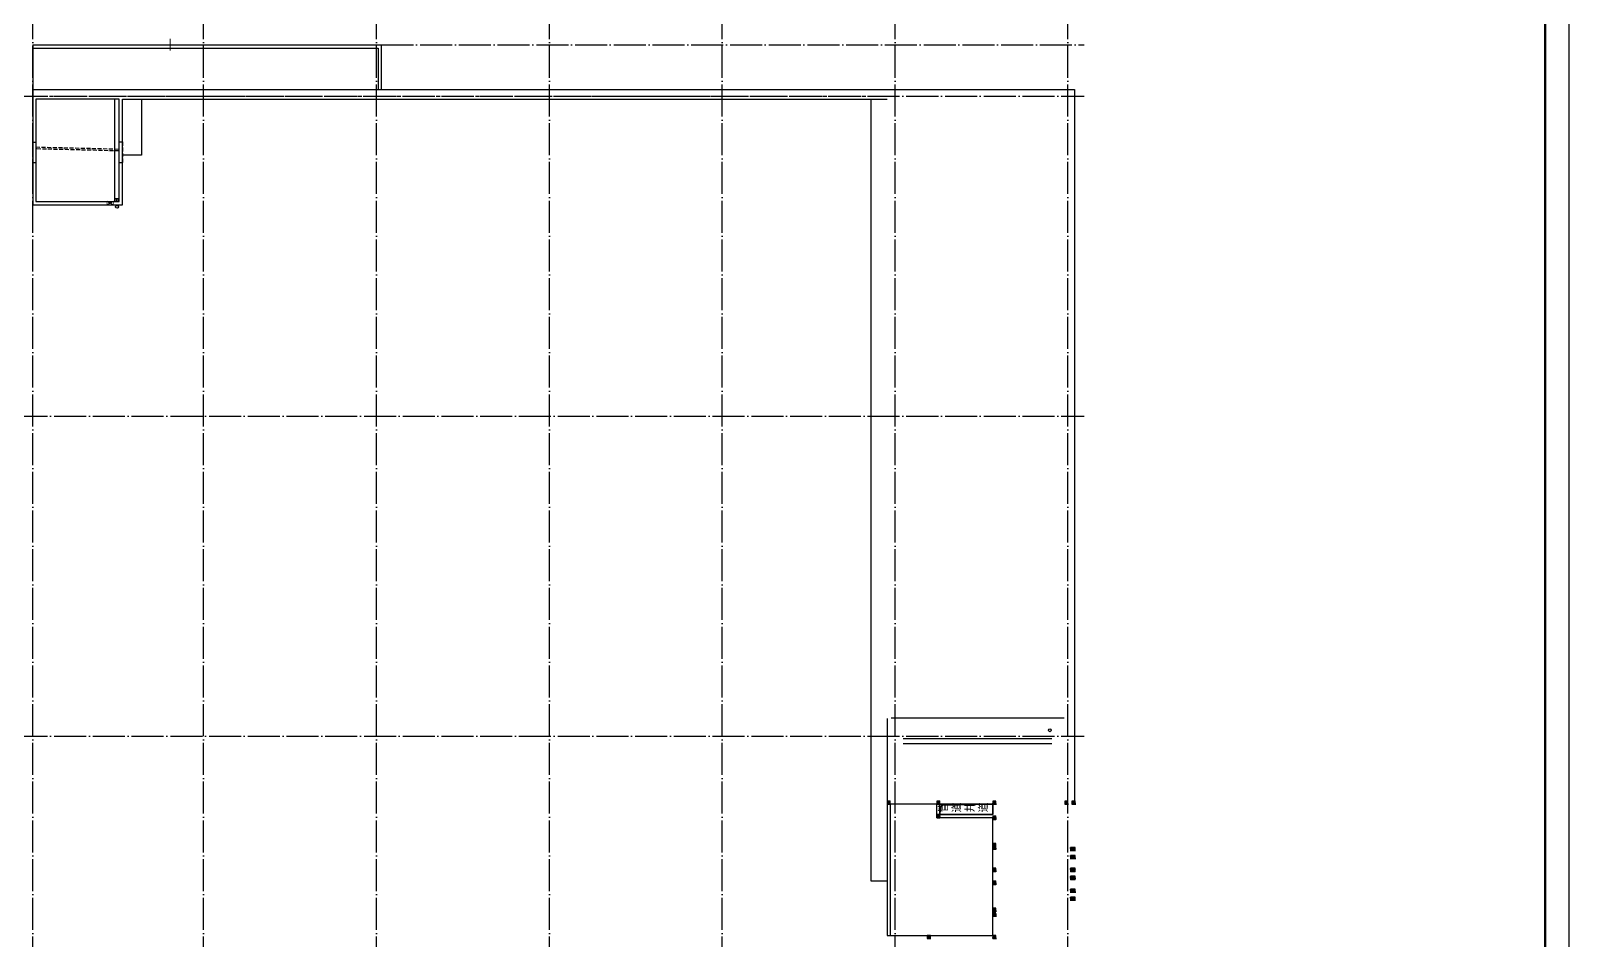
# Model space of a CAD drawing. Extents: x 6843040 to 15500510, y -6507076 to -4940511.
# Drawn here: x 9434853 to 9530967, y -5543253 to -5486423 of the extents above; entities that cross this region are included whole.
import ezdxf

# ---------------------------------------------------------------- set-up
doc = ezdxf.new("R2010")
doc.units = 0
doc.header["$LTSCALE"] = 1000
doc.header["$MEASUREMENT"] = 0
doc.linetypes.add('DASH', pattern=[0.35, 0.25, -0.1])
doc.linetypes.add('DOTE', pattern=[2.42, 2, -0.2, 0.02, -0.2])
for name, color, linetype in [('8', 8, 'Continuous'), ('BAR', 1, 'Continuous'), ('COLUMN', 10, 'Continuous'), ('DIM_ELEV', 3, 'Continuous'), ('DIM_IDEN', 3, 'Continuous'), ('DIM_SYMB', 3, 'Continuous'), ('DIM_雨水', 3, 'Continuous'), ('DOTE', 8, 'DOTE'), ('E_LINE_6', 11, 'Continuous'), ('FLOOR', 9, 'Continuous'), ('plan-1', 40, 'Continuous'), ('plan-4', 6, 'Continuous'), ('PUB_HATCH', 8, 'Continuous'), ('PUB_TITLE', 4, 'Continuous'), ('ROOF', 7, 'Continuous'), ('VPIPE-雨水', 4, 'Continuous'), ('看线', 8, 'Continuous')]:
    doc.layers.add(name, color=color, linetype=linetype)
doc.styles.add('_HZTXT', font='SIMPLEX', dxfattribs={"width": 0.9, "bigfont": 'HZTXT'})

# ---------------------------------------------------------------- blocks, each defined once
blk = doc.blocks.new('Z$W@#425C139F')
at = {"layer": 'plan-4'}
for p, q in [((0, 0), (0, 3300)), ((0, 3300), (650, 3300)), ((650, 3300), (650, 0)), ((650, 0), (0, 0))]:
    blk.add_line(p, q, dxfattribs=at)
at = {"layer": 'plan-4', "insert": (142, 3300), "char_height": 500, "width": 48.63, "attachment_point": 1, "style": '_HZTXT'}
blk.add_mtext('管\\P道\\P井\\P道', dxfattribs=at)
blk = doc.blocks.new('电梯机房层构造柱0911')
at = {"layer": 'PUB_HATCH'}
h = blk.add_hatch(dxfattribs=at)
h.set_pattern_fill('钢筋混凝土', color=256, scale=25, angle=90, style=0)
h.set_pattern_definition([(134.999998, (-1324075.304, 961383.4), (-44.194175, -44.194172), []), (140, (-1324075.3, 961383.4), (15.68804, 179.315045), [18.75, -206.25]), (85, (-1324075.3, 961383.4), (-188.048035, -34.68783), [15, -165]), (190.4514, (-1324074, 961398.34), (-172.35988, 144.62735), [15.93505, -175.28553]), (136.1842, (-1324125.3, 961383.4), (41.37976, 266.81026), [28.125, -309.375]), (186.6356, (-1324121.86, 961405.63), (-243.52946, 233.66568), [23.90257, -262.92825]), (81.1842, (-1324125.3, 961383.4), (-243.52964, 233.6655), [22.5, -247.5]), (111, (-1324112.8, 961408.4), (100.65473, 149.22676), [18.75, -206.25]), (56, (-1324112.8, 961408.4), (-181.28751, 60.82884), [15, -165]), (161.4514, (-1324104.42, 961420.84), (-80.63262, 210.05566), [15.93505, -175.28553]), (127.499998, (-1324075.304, 961383.4), (-83.223463, 3.039967), [0, -163, 0, -167.5, 0, -165.625]), (97.499998, (-1324075.3, 961383.4), (-98.602926, 65.767388), [0, -95.5, 0, -159.25, 0, -63.125]), (57.499998, (-1324075.304, 961327.65), (5.638722, 133.455609), [0, -62.5, 0, -195, 0, -258.75]), (47.499998, (-1324075.3, 961302.65), (-25.02624, 145.796543), [0, -81.25, 0, -129.5, 0, -183.75])])
edge = h.paths.add_edge_path()
edge.add_line((-1017659, 1228865), (-1017859, 1228865))
edge.add_line((-1017659, 1228865), (-1017659, 1229065))
edge.add_line((-1017659, 1229065), (-1017859, 1229065))
edge.add_line((-1017859, 1229065), (-1017859, 1228865))
h = blk.add_hatch(dxfattribs=at)
h.set_pattern_fill('钢筋混凝土', color=256, scale=25, angle=90, style=0)
h.set_pattern_definition([(134.999998, (-1320975.336, 961383.4), (-44.194175, -44.194172), []), (140, (-1320975.34, 961383.4), (15.68804, 179.315045), [18.75, -206.25]), (85, (-1320975.34, 961383.4), (-188.048035, -34.68783), [15, -165]), (190.4514, (-1320974.03, 961398.34), (-172.35988, 144.62735), [15.93505, -175.28553]), (136.1842, (-1321025.34, 961383.4), (41.37976, 266.81026), [28.125, -309.375]), (186.6356, (-1321021.9, 961405.63), (-243.52946, 233.66568), [23.90257, -262.92825]), (81.1842, (-1321025.34, 961383.4), (-243.52964, 233.6655), [22.5, -247.5]), (111, (-1321012.84, 961408.4), (100.65473, 149.22676), [18.75, -206.25]), (56, (-1321012.84, 961408.4), (-181.28751, 60.82884), [15, -165]), (161.4514, (-1321004.45, 961420.84), (-80.63262, 210.05566), [15.93505, -175.28553]), (127.499998, (-1320975.336, 961383.4), (-83.223463, 3.039967), [0, -163, 0, -167.5, 0, -165.625]), (97.499998, (-1320975.34, 961383.4), (-98.602926, 65.767388), [0, -95.5, 0, -159.25, 0, -63.125]), (57.499998, (-1320975.336, 961327.65), (5.638722, 133.455609), [0, -62.5, 0, -195, 0, -258.75]), (47.499998, (-1320975.34, 961302.65), (-25.02624, 145.796543), [0, -81.25, 0, -129.5, 0, -183.75])])
edge = h.paths.add_edge_path()
edge.add_line((-1014559, 1228865), (-1014759, 1228865))
edge.add_line((-1014559, 1228865), (-1014559, 1229065))
edge.add_line((-1014559, 1229065), (-1014759, 1229065))
edge.add_line((-1014759, 1229065), (-1014759, 1228865))
h = blk.add_hatch(dxfattribs=at)
h.set_pattern_fill('钢筋混凝土', color=256, scale=25, angle=90, style=0)
h.set_pattern_definition([(134.999998, (-1317475.31, 961383.8), (-44.194175, -44.194172), []), (140, (-1317475.31, 961383.8), (15.68804, 179.315045), [18.75, -206.25]), (85, (-1317475.3, 961383.8), (-188.048035, -34.68783), [15, -165]), (190.4514, (-1317474, 961398.74), (-172.35988, 144.62735), [15.93505, -175.28553]), (136.1842, (-1317525.3, 961383.8), (41.37976, 266.81026), [28.125, -309.375]), (186.6356, (-1317521.86, 961406.03), (-243.52946, 233.66568), [23.90257, -262.92825]), (81.1842, (-1317525.3, 961383.8), (-243.52964, 233.6655), [22.5, -247.5]), (111, (-1317512.81, 961408.8), (100.65473, 149.22676), [18.75, -206.25]), (56, (-1317512.8, 961408.8), (-181.28751, 60.82884), [15, -165]), (161.4514, (-1317504.42, 961421.24), (-80.63262, 210.05566), [15.93505, -175.28553]), (127.499998, (-1317475.31, 961383.8), (-83.223463, 3.039967), [0, -163, 0, -167.5, 0, -165.625]), (97.499998, (-1317475.31, 961383.8), (-98.602926, 65.767388), [0, -95.5, 0, -159.25, 0, -63.125]), (57.499998, (-1317475.31, 961328.05), (5.638722, 133.455609), [0, -62.5, 0, -195, 0, -258.75]), (47.499998, (-1317475.31, 961303.05), (-25.02624, 145.796543), [0, -81.25, 0, -129.5, 0, -183.75])])
edge = h.paths.add_edge_path()
edge.add_line((-1011059, 1228865), (-1011259, 1228865))
edge.add_line((-1011059, 1228865), (-1011059, 1229065))
edge.add_line((-1011059, 1229065), (-1011259, 1229065))
edge.add_line((-1011259, 1229065), (-1011259, 1228865))
h = blk.add_hatch(dxfattribs=at)
h.set_pattern_fill('钢筋混凝土', color=256, scale=25, angle=90, style=0)
h.set_pattern_definition([(134.999998, (-1312975.3, 961383.4), (-44.194175, -44.194172), []), (140, (-1312975.3, 961383.4), (15.68804, 179.315045), [18.75, -206.25]), (85, (-1312975.3, 961383.4), (-188.048035, -34.68783), [15, -165]), (190.4514, (-1312974, 961398.34), (-172.35988, 144.62735), [15.93505, -175.28553]), (136.1842, (-1313025.3, 961383.4), (41.37976, 266.81026), [28.125, -309.375]), (186.6356, (-1313021.85, 961405.63), (-243.52946, 233.66568), [23.90257, -262.92825]), (81.1842, (-1313025.3, 961383.4), (-243.52964, 233.6655), [22.5, -247.5]), (111, (-1313012.8, 961408.4), (100.65473, 149.22676), [18.75, -206.25]), (56, (-1313012.8, 961408.4), (-181.28751, 60.82884), [15, -165]), (161.4514, (-1313004.42, 961420.84), (-80.63262, 210.05566), [15.93505, -175.28553]), (127.499998, (-1312975.3, 961383.4), (-83.223463, 3.039967), [0, -163, 0, -167.5, 0, -165.625]), (97.499998, (-1312975.3, 961383.4), (-98.602926, 65.767388), [0, -95.5, 0, -159.25, 0, -63.125]), (57.499998, (-1312975.3, 961327.65), (5.638722, 133.455609), [0, -62.5, 0, -195, 0, -258.75]), (47.499998, (-1312975.3, 961302.65), (-25.02624, 145.796543), [0, -81.25, 0, -129.5, 0, -183.75])])
edge = h.paths.add_edge_path()
edge.add_line((-1006559, 1228865), (-1006759, 1228865))
edge.add_line((-1006559, 1228865), (-1006559, 1229065))
edge.add_line((-1006559, 1229065), (-1006759, 1229065))
edge.add_line((-1006759, 1229065), (-1006759, 1228865))
h = blk.add_hatch(dxfattribs=at)
h.set_pattern_fill('钢筋混凝土', color=256, scale=25, angle=90, style=0)
h.set_pattern_definition([(134.999998, (-1312525.336, 961383.4), (-44.194175, -44.194172), []), (140, (-1312525.34, 961383.4), (15.68804, 179.315045), [18.75, -206.25]), (85, (-1312525.34, 961383.4), (-188.048035, -34.68783), [15, -165]), (190.4514, (-1312524.03, 961398.34), (-172.35988, 144.62735), [15.93505, -175.28553]), (136.1842, (-1312575.34, 961383.4), (41.37976, 266.81026), [28.125, -309.375]), (186.6356, (-1312571.9, 961405.63), (-243.52946, 233.66568), [23.90257, -262.92825]), (81.1842, (-1312575.34, 961383.4), (-243.52964, 233.6655), [22.5, -247.5]), (111, (-1312562.84, 961408.4), (100.65473, 149.22676), [18.75, -206.25]), (56, (-1312562.84, 961408.4), (-181.28751, 60.82884), [15, -165]), (161.4514, (-1312554.45, 961420.84), (-80.63262, 210.05566), [15.93505, -175.28553]), (127.499998, (-1312525.336, 961383.4), (-83.223463, 3.039967), [0, -163, 0, -167.5, 0, -165.625]), (97.499998, (-1312525.34, 961383.4), (-98.602926, 65.767388), [0, -95.5, 0, -159.25, 0, -63.125]), (57.499998, (-1312525.336, 961327.65), (5.638722, 133.455609), [0, -62.5, 0, -195, 0, -258.75]), (47.499998, (-1312525.34, 961302.65), (-25.02624, 145.796543), [0, -81.25, 0, -129.5, 0, -183.75])])
edge = h.paths.add_edge_path()
edge.add_line((-1006109, 1228865), (-1006309, 1228865))
edge.add_line((-1006109, 1228865), (-1006109, 1229065))
edge.add_line((-1006109, 1229065), (-1006309, 1229065))
edge.add_line((-1006309, 1229065), (-1006309, 1228865))
h = blk.add_hatch(dxfattribs=at)
h.set_pattern_fill('钢筋混凝土', color=256, scale=25, angle=90, style=0)
h.set_pattern_definition([(134.999998, (-1320975.336, 960533.32), (-44.194175, -44.194172), []), (140, (-1320975.34, 960533.32), (15.68804, 179.315045), [18.75, -206.25]), (85, (-1320975.34, 960533.32), (-188.048035, -34.68783), [15, -165]), (190.4514, (-1320974.03, 960548.26), (-172.35988, 144.62735), [15.93505, -175.28553]), (136.1842, (-1321025.34, 960533.32), (41.37976, 266.81026), [28.125, -309.375]), (186.6356, (-1321021.9, 960555.55), (-243.52946, 233.66568), [23.90257, -262.92825]), (81.1842, (-1321025.34, 960533.32), (-243.52964, 233.6655), [22.5, -247.5]), (111, (-1321012.84, 960558.32), (100.65473, 149.22676), [18.75, -206.25]), (56, (-1321012.84, 960558.32), (-181.28751, 60.82884), [15, -165]), (161.4514, (-1321004.45, 960570.76), (-80.63262, 210.05566), [15.93505, -175.28553]), (127.499998, (-1320975.336, 960533.32), (-83.223463, 3.039967), [0, -163, 0, -167.5, 0, -165.625]), (97.499998, (-1320975.34, 960533.32), (-98.602926, 65.767388), [0, -95.5, 0, -159.25, 0, -63.125]), (57.499998, (-1320975.336, 960477.57), (5.638722, 133.455609), [0, -62.5, 0, -195, 0, -258.75]), (47.499998, (-1320975.34, 960452.57), (-25.02624, 145.796543), [0, -81.25, 0, -129.5, 0, -183.75])])
edge = h.paths.add_edge_path()
edge.add_line((-1014559, 1228015), (-1014759, 1228015))
edge.add_line((-1014559, 1228015), (-1014559, 1228215))
edge.add_line((-1014559, 1228215), (-1014759, 1228215))
edge.add_line((-1014759, 1228215), (-1014759, 1228015))
h = blk.add_hatch(dxfattribs=at)
h.set_pattern_fill('钢筋混凝土', color=256, scale=25, angle=90, style=0)
h.set_pattern_definition([(134.999998, (-1317475.336, 960433.32), (-44.194175, -44.194172), []), (140, (-1317475.34, 960433.32), (15.68804, 179.315045), [18.75, -206.25]), (85, (-1317475.34, 960433.32), (-188.048035, -34.68783), [15, -165]), (190.4514, (-1317474.03, 960448.26), (-172.35988, 144.62735), [15.93505, -175.28553]), (136.1842, (-1317525.34, 960433.32), (41.37976, 266.81026), [28.125, -309.375]), (186.6356, (-1317521.9, 960455.55), (-243.52946, 233.66568), [23.90257, -262.92825]), (81.1842, (-1317525.34, 960433.32), (-243.52964, 233.6655), [22.5, -247.5]), (111, (-1317512.84, 960458.32), (100.65473, 149.22676), [18.75, -206.25]), (56, (-1317512.84, 960458.32), (-181.28751, 60.82884), [15, -165]), (161.4514, (-1317504.45, 960470.76), (-80.63262, 210.05566), [15.93505, -175.28553]), (127.499998, (-1317475.336, 960433.32), (-83.223463, 3.039967), [0, -163, 0, -167.5, 0, -165.625]), (97.499998, (-1317475.34, 960433.32), (-98.602926, 65.767388), [0, -95.5, 0, -159.25, 0, -63.125]), (57.499998, (-1317475.336, 960377.57), (5.638722, 133.455609), [0, -62.5, 0, -195, 0, -258.75]), (47.499998, (-1317475.34, 960352.57), (-25.02624, 145.796543), [0, -81.25, 0, -129.5, 0, -183.75])])
edge = h.paths.add_edge_path()
edge.add_line((-1011059, 1227915), (-1011259, 1227915))
edge.add_line((-1011059, 1227915), (-1011059, 1228115))
edge.add_line((-1011059, 1228115), (-1011259, 1228115))
edge.add_line((-1011259, 1228115), (-1011259, 1227915))
h = blk.add_hatch(dxfattribs=at)
h.set_pattern_fill('钢筋混凝土', color=256, scale=25, angle=90, style=0)
h.set_pattern_definition([(134.999998, (-1317475.31, 958582.75), (-44.194175, -44.194172), []), (140, (-1317475.31, 958582.75), (15.68804, 179.315045), [18.75, -206.25]), (85, (-1317475.3, 958582.75), (-188.048035, -34.68783), [15, -165]), (190.4514, (-1317474, 958597.7), (-172.35988, 144.62735), [15.93505, -175.28553]), (136.1842, (-1317525.3, 958582.75), (41.37976, 266.81026), [28.125, -309.375]), (186.6356, (-1317521.86, 958605), (-243.52946, 233.66568), [23.90257, -262.92825]), (81.1842, (-1317525.3, 958582.75), (-243.52964, 233.6655), [22.5, -247.5]), (111, (-1317512.81, 958607.75), (100.65473, 149.22676), [18.75, -206.25]), (56, (-1317512.8, 958607.75), (-181.28751, 60.82884), [15, -165]), (161.4514, (-1317504.42, 958620.19), (-80.63262, 210.05566), [15.93505, -175.28553]), (127.499998, (-1317475.31, 958582.75), (-83.223463, 3.039967), [0, -163, 0, -167.5, 0, -165.625]), (97.499998, (-1317475.31, 958582.75), (-98.602926, 65.767388), [0, -95.5, 0, -159.25, 0, -63.125]), (57.499998, (-1317475.31, 958527), (5.638722, 133.455609), [0, -62.5, 0, -195, 0, -258.75]), (47.499998, (-1317475.31, 958502), (-25.02624, 145.796543), [0, -81.25, 0, -129.5, 0, -183.75])])
edge = h.paths.add_edge_path()
edge.add_line((-1011059, 1226064), (-1011259, 1226064))
edge.add_line((-1011059, 1226064), (-1011059, 1226415))
edge.add_line((-1011059, 1226415), (-1011259, 1226415))
edge.add_line((-1011259, 1226415), (-1011259, 1226064))
h = blk.add_hatch(dxfattribs=at)
h.set_pattern_fill('钢筋混凝土', color=256, scale=25, angle=90, style=0)
h.set_pattern_definition([(134.999998, (-1312525.336, 958483.8), (-44.194175, -44.194172), []), (140, (-1312525.34, 958483.8), (15.68804, 179.315045), [18.75, -206.25]), (85, (-1312525.34, 958483.8), (-188.048035, -34.68783), [15, -165]), (190.4514, (-1312524.03, 958498.74), (-172.35988, 144.62735), [15.93505, -175.28553]), (136.1842, (-1312575.34, 958483.8), (41.37976, 266.81026), [28.125, -309.375]), (186.6356, (-1312571.9, 958506.03), (-243.52946, 233.66568), [23.90257, -262.92825]), (81.1842, (-1312575.34, 958483.8), (-243.52964, 233.6655), [22.5, -247.5]), (111, (-1312562.84, 958508.8), (100.65473, 149.22676), [18.75, -206.25]), (56, (-1312562.84, 958508.8), (-181.28751, 60.82884), [15, -165]), (161.4514, (-1312554.45, 958521.24), (-80.63262, 210.05566), [15.93505, -175.28553]), (127.499998, (-1312525.336, 958483.8), (-83.223463, 3.039967), [0, -163, 0, -167.5, 0, -165.625]), (97.499998, (-1312525.34, 958483.8), (-98.602926, 65.767388), [0, -95.5, 0, -159.25, 0, -63.125]), (57.499998, (-1312525.336, 958428.05), (5.638722, 133.455609), [0, -62.5, 0, -195, 0, -258.75]), (47.499998, (-1312525.34, 958403.05), (-25.02624, 145.796543), [0, -81.25, 0, -129.5, 0, -183.75])])
edge = h.paths.add_edge_path()
edge.add_line((-1006109, 1225965), (-1006409, 1225965))
edge.add_line((-1006109, 1225965), (-1006109, 1226165))
edge.add_line((-1006109, 1226165), (-1006409, 1226165))
edge.add_line((-1006409, 1226165), (-1006409, 1225965))
h = blk.add_hatch(dxfattribs=at)
h.set_pattern_fill('钢筋混凝土', color=256, scale=25, angle=90, style=0)
h.set_pattern_definition([(134.999998, (-1312525.336, 957983.8), (-44.194175, -44.194172), []), (140, (-1312525.34, 957983.8), (15.68804, 179.315045), [18.75, -206.25]), (85, (-1312525.34, 957983.8), (-188.048035, -34.68783), [15, -165]), (190.4514, (-1312524.03, 957998.74), (-172.35988, 144.62735), [15.93505, -175.28553]), (136.1842, (-1312575.34, 957983.8), (41.37976, 266.81026), [28.125, -309.375]), (186.6356, (-1312571.9, 958006.03), (-243.52946, 233.66568), [23.90257, -262.92825]), (81.1842, (-1312575.34, 957983.8), (-243.52964, 233.6655), [22.5, -247.5]), (111, (-1312562.84, 958008.8), (100.65473, 149.22676), [18.75, -206.25]), (56, (-1312562.84, 958008.8), (-181.28751, 60.82884), [15, -165]), (161.4514, (-1312554.45, 958021.24), (-80.63262, 210.05566), [15.93505, -175.28553]), (127.499998, (-1312525.336, 957983.8), (-83.223463, 3.039967), [0, -163, 0, -167.5, 0, -165.625]), (97.499998, (-1312525.34, 957983.8), (-98.602926, 65.767388), [0, -95.5, 0, -159.25, 0, -63.125]), (57.499998, (-1312525.336, 957928.05), (5.638722, 133.455609), [0, -62.5, 0, -195, 0, -258.75]), (47.499998, (-1312525.34, 957903.05), (-25.02624, 145.796543), [0, -81.25, 0, -129.5, 0, -183.75])])
edge = h.paths.add_edge_path()
edge.add_line((-1006109, 1225465), (-1006409, 1225465))
edge.add_line((-1006109, 1225465), (-1006109, 1225665))
edge.add_line((-1006109, 1225665), (-1006409, 1225665))
edge.add_line((-1006409, 1225665), (-1006409, 1225465))
h = blk.add_hatch(dxfattribs=at)
h.set_pattern_fill('钢筋混凝土', color=256, scale=25, angle=90, style=0)
h.set_pattern_definition([(134.999998, (-1317475.31, 957182.75), (-44.194175, -44.194172), []), (140, (-1317475.31, 957182.75), (15.68804, 179.315045), [18.75, -206.25]), (85, (-1317475.3, 957182.75), (-188.048035, -34.68783), [15, -165]), (190.4514, (-1317474, 957197.7), (-172.35988, 144.62735), [15.93505, -175.28553]), (136.1842, (-1317525.3, 957182.75), (41.37976, 266.81026), [28.125, -309.375]), (186.6356, (-1317521.86, 957205), (-243.52946, 233.66568), [23.90257, -262.92825]), (81.1842, (-1317525.3, 957182.75), (-243.52964, 233.6655), [22.5, -247.5]), (111, (-1317512.81, 957207.75), (100.65473, 149.22676), [18.75, -206.25]), (56, (-1317512.8, 957207.75), (-181.28751, 60.82884), [15, -165]), (161.4514, (-1317504.42, 957220.19), (-80.63262, 210.05566), [15.93505, -175.28553]), (127.499998, (-1317475.31, 957182.75), (-83.223463, 3.039967), [0, -163, 0, -167.5, 0, -165.625]), (97.499998, (-1317475.31, 957182.75), (-98.602926, 65.767388), [0, -95.5, 0, -159.25, 0, -63.125]), (57.499998, (-1317475.31, 957127), (5.638722, 133.455609), [0, -62.5, 0, -195, 0, -258.75]), (47.499998, (-1317475.31, 957102), (-25.02624, 145.796543), [0, -81.25, 0, -129.5, 0, -183.75])])
edge = h.paths.add_edge_path()
edge.add_line((-1011059, 1224664), (-1011259, 1224664))
edge.add_line((-1011059, 1224664), (-1011059, 1224864))
edge.add_line((-1011059, 1224864), (-1011259, 1224864))
edge.add_line((-1011259, 1224864), (-1011259, 1224664))
h = blk.add_hatch(dxfattribs=at)
h.set_pattern_fill('钢筋混凝土', color=256, scale=25, angle=90, style=0)
h.set_pattern_definition([(134.999998, (-1312525.336, 957183.8), (-44.194175, -44.194172), []), (140, (-1312525.34, 957183.8), (15.68804, 179.315045), [18.75, -206.25]), (85, (-1312525.34, 957183.8), (-188.048035, -34.68783), [15, -165]), (190.4514, (-1312524.03, 957198.75), (-172.35988, 144.62735), [15.93505, -175.28553]), (136.1842, (-1312575.34, 957183.8), (41.37976, 266.81026), [28.125, -309.375]), (186.6356, (-1312571.9, 957206.04), (-243.52946, 233.66568), [23.90257, -262.92825]), (81.1842, (-1312575.34, 957183.8), (-243.52964, 233.6655), [22.5, -247.5]), (111, (-1312562.84, 957208.8), (100.65473, 149.22676), [18.75, -206.25]), (56, (-1312562.84, 957208.8), (-181.28751, 60.82884), [15, -165]), (161.4514, (-1312554.45, 957221.24), (-80.63262, 210.05566), [15.93505, -175.28553]), (127.499998, (-1312525.336, 957183.8), (-83.223463, 3.039967), [0, -163, 0, -167.5, 0, -165.625]), (97.499998, (-1312525.34, 957183.8), (-98.602926, 65.767388), [0, -95.5, 0, -159.25, 0, -63.125]), (57.499998, (-1312525.336, 957128.05), (5.638722, 133.455609), [0, -62.5, 0, -195, 0, -258.75]), (47.499998, (-1312525.34, 957103.05), (-25.02624, 145.796543), [0, -81.25, 0, -129.5, 0, -183.75])])
edge = h.paths.add_edge_path()
edge.add_line((-1006109, 1224665), (-1006409, 1224665))
edge.add_line((-1006109, 1224665), (-1006109, 1224865))
edge.add_line((-1006109, 1224865), (-1006409, 1224865))
edge.add_line((-1006409, 1224865), (-1006409, 1224665))
h = blk.add_hatch(dxfattribs=at)
h.set_pattern_fill('钢筋混凝土', color=256, scale=25, angle=90, style=0)
h.set_pattern_definition([(134.999998, (-1317475.336, 956368.4), (-44.194175, -44.194172), []), (140, (-1317475.34, 956368.4), (15.68804, 179.315045), [18.75, -206.25]), (85, (-1317475.34, 956368.4), (-188.048035, -34.68783), [15, -165]), (190.4514, (-1317474.03, 956383.34), (-172.35988, 144.62735), [15.93505, -175.28553]), (136.1842, (-1317525.34, 956368.4), (41.37976, 266.81026), [28.125, -309.375]), (186.6356, (-1317521.9, 956390.63), (-243.52946, 233.66568), [23.90257, -262.92825]), (81.1842, (-1317525.34, 956368.4), (-243.52964, 233.6655), [22.5, -247.5]), (111, (-1317512.84, 956393.4), (100.65473, 149.22676), [18.75, -206.25]), (56, (-1317512.84, 956393.4), (-181.28751, 60.82884), [15, -165]), (161.4514, (-1317504.45, 956405.84), (-80.63262, 210.05566), [15.93505, -175.28553]), (127.499998, (-1317475.336, 956368.4), (-83.223463, 3.039967), [0, -163, 0, -167.5, 0, -165.625]), (97.499998, (-1317475.34, 956368.4), (-98.602926, 65.767388), [0, -95.5, 0, -159.25, 0, -63.125]), (57.499998, (-1317475.336, 956312.65), (5.638722, 133.455609), [0, -62.5, 0, -195, 0, -258.75]), (47.499998, (-1317475.34, 956287.65), (-25.02624, 145.796543), [0, -81.25, 0, -129.5, 0, -183.75])])
edge = h.paths.add_edge_path()
edge.add_line((-1011059, 1223850), (-1011259, 1223850))
edge.add_line((-1011059, 1223850), (-1011059, 1224050))
edge.add_line((-1011059, 1224050), (-1011259, 1224050))
edge.add_line((-1011259, 1224050), (-1011259, 1223850))
h = blk.add_hatch(dxfattribs=at)
h.set_pattern_fill('钢筋混凝土', color=256, scale=25, angle=90, style=0)
h.set_pattern_definition([(134.999998, (-1312525.33, 956683.8), (-44.194175, -44.194172), []), (140, (-1312525.33, 956683.8), (15.68804, 179.315045), [18.75, -206.25]), (85, (-1312525.33, 956683.8), (-188.048035, -34.68783), [15, -165]), (190.4514, (-1312524.02, 956698.74), (-172.35988, 144.62735), [15.93505, -175.28553]), (136.1842, (-1312575.33, 956683.8), (41.37976, 266.81026), [28.125, -309.375]), (186.6356, (-1312571.88, 956706.03), (-243.52946, 233.66568), [23.90257, -262.92825]), (81.1842, (-1312575.33, 956683.8), (-243.52964, 233.6655), [22.5, -247.5]), (111, (-1312562.83, 956708.8), (100.65473, 149.22676), [18.75, -206.25]), (56, (-1312562.83, 956708.8), (-181.28751, 60.82884), [15, -165]), (161.4514, (-1312554.44, 956721.23), (-80.63262, 210.05566), [15.93505, -175.28553]), (127.499998, (-1312525.33, 956683.8), (-83.223463, 3.039967), [0, -163, 0, -167.5, 0, -165.625]), (97.499998, (-1312525.33, 956683.8), (-98.602926, 65.767388), [0, -95.5, 0, -159.25, 0, -63.125]), (57.499998, (-1312525.33, 956628.05), (5.638722, 133.455609), [0, -62.5, 0, -195, 0, -258.75]), (47.499998, (-1312525.33, 956603.05), (-25.02624, 145.796543), [0, -81.25, 0, -129.5, 0, -183.75])])
edge = h.paths.add_edge_path()
edge.add_line((-1006109, 1224165), (-1006409, 1224165))
edge.add_line((-1006109, 1224165), (-1006109, 1224365))
edge.add_line((-1006109, 1224365), (-1006409, 1224365))
edge.add_line((-1006409, 1224365), (-1006409, 1224165))
h = blk.add_hatch(dxfattribs=at)
h.set_pattern_fill('钢筋混凝土', color=256, scale=25, angle=90, style=0)
h.set_pattern_definition([(134.999998, (-1312525.336, 955883.8), (-44.194175, -44.194172), []), (140, (-1312525.34, 955883.8), (15.68804, 179.315045), [18.75, -206.25]), (85, (-1312525.34, 955883.8), (-188.048035, -34.68783), [15, -165]), (190.4514, (-1312524.03, 955898.74), (-172.35988, 144.62735), [15.93505, -175.28553]), (136.1842, (-1312575.34, 955883.8), (41.37976, 266.81026), [28.125, -309.375]), (186.6356, (-1312571.9, 955906.03), (-243.52946, 233.66568), [23.90257, -262.92825]), (81.1842, (-1312575.34, 955883.8), (-243.52964, 233.6655), [22.5, -247.5]), (111, (-1312562.84, 955908.8), (100.65473, 149.22676), [18.75, -206.25]), (56, (-1312562.84, 955908.8), (-181.28751, 60.82884), [15, -165]), (161.4514, (-1312554.45, 955921.23), (-80.63262, 210.05566), [15.93505, -175.28553]), (127.499998, (-1312525.336, 955883.8), (-83.223463, 3.039967), [0, -163, 0, -167.5, 0, -165.625]), (97.499998, (-1312525.34, 955883.8), (-98.602926, 65.767388), [0, -95.5, 0, -159.25, 0, -63.125]), (57.499998, (-1312525.336, 955828.05), (5.638722, 133.455609), [0, -62.5, 0, -195, 0, -258.75]), (47.499998, (-1312525.34, 955803.05), (-25.02624, 145.796543), [0, -81.25, 0, -129.5, 0, -183.75])])
edge = h.paths.add_edge_path()
edge.add_line((-1006109, 1223365), (-1006409, 1223365))
edge.add_line((-1006109, 1223365), (-1006109, 1223565))
edge.add_line((-1006109, 1223565), (-1006409, 1223565))
edge.add_line((-1006409, 1223565), (-1006409, 1223365))
h = blk.add_hatch(dxfattribs=at)
h.set_pattern_fill('钢筋混凝土', color=256, scale=25, angle=90, style=0)
h.set_pattern_definition([(134.999998, (-1312525.336, 955383.8), (-44.194175, -44.194172), []), (140, (-1312525.34, 955383.8), (15.68804, 179.315045), [18.75, -206.25]), (85, (-1312525.34, 955383.8), (-188.048035, -34.68783), [15, -165]), (190.4514, (-1312524.03, 955398.74), (-172.35988, 144.62735), [15.93505, -175.28553]), (136.1842, (-1312575.34, 955383.8), (41.37976, 266.81026), [28.125, -309.375]), (186.6356, (-1312571.9, 955406.03), (-243.52946, 233.66568), [23.90257, -262.92825]), (81.1842, (-1312575.34, 955383.8), (-243.52964, 233.6655), [22.5, -247.5]), (111, (-1312562.84, 955408.8), (100.65473, 149.22676), [18.75, -206.25]), (56, (-1312562.84, 955408.8), (-181.28751, 60.82884), [15, -165]), (161.4514, (-1312554.45, 955421.23), (-80.63262, 210.05566), [15.93505, -175.28553]), (127.499998, (-1312525.336, 955383.8), (-83.223463, 3.039967), [0, -163, 0, -167.5, 0, -165.625]), (97.499998, (-1312525.34, 955383.8), (-98.602926, 65.767388), [0, -95.5, 0, -159.25, 0, -63.125]), (57.499998, (-1312525.336, 955328.05), (5.638722, 133.455609), [0, -62.5, 0, -195, 0, -258.75]), (47.499998, (-1312525.34, 955303.05), (-25.02624, 145.796543), [0, -81.25, 0, -129.5, 0, -183.75])])
edge = h.paths.add_edge_path()
edge.add_line((-1006109, 1222865), (-1006409, 1222865))
edge.add_line((-1006109, 1222865), (-1006109, 1223065))
edge.add_line((-1006109, 1223065), (-1006409, 1223065))
edge.add_line((-1006409, 1223065), (-1006409, 1222865))
h = blk.add_hatch(dxfattribs=at)
h.set_pattern_fill('钢筋混凝土', color=256, scale=25, angle=90, style=0)
h.set_pattern_definition([(134.999998, (-1317475.336, 954683.8), (-44.194175, -44.194172), []), (140, (-1317475.34, 954683.8), (15.68804, 179.315045), [18.75, -206.25]), (85, (-1317475.34, 954683.8), (-188.048035, -34.68783), [15, -165]), (190.4514, (-1317474.03, 954698.74), (-172.35988, 144.62735), [15.93505, -175.28553]), (136.1842, (-1317525.34, 954683.8), (41.37976, 266.81026), [28.125, -309.375]), (186.6356, (-1317521.9, 954706.03), (-243.52946, 233.66568), [23.90257, -262.92825]), (81.1842, (-1317525.34, 954683.8), (-243.52964, 233.6655), [22.5, -247.5]), (111, (-1317512.84, 954708.8), (100.65473, 149.22676), [18.75, -206.25]), (56, (-1317512.84, 954708.8), (-181.28751, 60.82884), [15, -165]), (161.4514, (-1317504.45, 954721.24), (-80.63262, 210.05566), [15.93505, -175.28553]), (127.499998, (-1317475.336, 954683.8), (-83.223463, 3.039967), [0, -163, 0, -167.5, 0, -165.625]), (97.499998, (-1317475.34, 954683.8), (-98.602926, 65.767388), [0, -95.5, 0, -159.25, 0, -63.125]), (57.499998, (-1317475.336, 954628.05), (5.638722, 133.455609), [0, -62.5, 0, -195, 0, -258.75]), (47.499998, (-1317475.34, 954603.05), (-25.02624, 145.796543), [0, -81.25, 0, -129.5, 0, -183.75])])
edge = h.paths.add_edge_path()
edge.add_line((-1011059, 1222165), (-1011259, 1222165))
edge.add_line((-1011059, 1222165), (-1011059, 1222365))
edge.add_line((-1011059, 1222365), (-1011259, 1222365))
edge.add_line((-1011259, 1222365), (-1011259, 1222165))
h = blk.add_hatch(dxfattribs=at)
h.set_pattern_fill('钢筋混凝土', color=256, scale=25, angle=90, style=0)
h.set_pattern_definition([(134.999998, (-1317475.336, 954382.68), (-44.194175, -44.194172), []), (140, (-1317475.34, 954382.68), (15.68804, 179.315045), [18.75, -206.25]), (85, (-1317475.34, 954382.68), (-188.048035, -34.68783), [15, -165]), (190.4514, (-1317474.03, 954397.62), (-172.35988, 144.62735), [15.93505, -175.28553]), (136.1842, (-1317525.34, 954382.68), (41.37976, 266.81026), [28.125, -309.375]), (186.6356, (-1317521.9, 954404.92), (-243.52946, 233.66568), [23.90257, -262.92825]), (81.1842, (-1317525.34, 954382.68), (-243.52964, 233.6655), [22.5, -247.5]), (111, (-1317512.84, 954407.68), (100.65473, 149.22676), [18.75, -206.25]), (56, (-1317512.84, 954407.68), (-181.28751, 60.82884), [15, -165]), (161.4514, (-1317504.45, 954420.12), (-80.63262, 210.05566), [15.93505, -175.28553]), (127.499998, (-1317475.336, 954382.68), (-83.223463, 3.039967), [0, -163, 0, -167.5, 0, -165.625]), (97.499998, (-1317475.34, 954382.68), (-98.602926, 65.767388), [0, -95.5, 0, -159.25, 0, -63.125]), (57.499998, (-1317475.336, 954326.93), (5.638722, 133.455609), [0, -62.5, 0, -195, 0, -258.75]), (47.499998, (-1317475.34, 954301.93), (-25.02624, 145.796543), [0, -81.25, 0, -129.5, 0, -183.75])])
edge = h.paths.add_edge_path()
edge.add_line((-1011059, 1221864), (-1011259, 1221864))
edge.add_line((-1011059, 1221864), (-1011059, 1222064))
edge.add_line((-1011059, 1222064), (-1011259, 1222064))
edge.add_line((-1011259, 1222064), (-1011259, 1221864))
h = blk.add_hatch(dxfattribs=at)
h.set_pattern_fill('钢筋混凝土', color=256, scale=25, angle=90, style=0)
h.set_pattern_definition([(134.999998, (-1321575.3, 952982.68), (-44.194175, -44.194172), []), (140, (-1321575.3, 952982.68), (15.68804, 179.315045), [18.75, -206.25]), (85, (-1321575.3, 952982.68), (-188.048035, -34.68783), [15, -165]), (190.4514, (-1321574, 952997.62), (-172.35988, 144.62735), [15.93505, -175.28553]), (136.1842, (-1321625.3, 952982.68), (41.37976, 266.81026), [28.125, -309.375]), (186.6356, (-1321621.85, 953004.92), (-243.52946, 233.66568), [23.90257, -262.92825]), (81.1842, (-1321625.3, 952982.68), (-243.52964, 233.6655), [22.5, -247.5]), (111, (-1321612.8, 953007.68), (100.65473, 149.22676), [18.75, -206.25]), (56, (-1321612.8, 953007.68), (-181.28751, 60.82884), [15, -165]), (161.4514, (-1321604.42, 953020.12), (-80.63262, 210.05566), [15.93505, -175.28553]), (127.499998, (-1321575.3, 952982.68), (-83.223463, 3.039967), [0, -163, 0, -167.5, 0, -165.625]), (97.499998, (-1321575.3, 952982.68), (-98.602926, 65.767388), [0, -95.5, 0, -159.25, 0, -63.125]), (57.499998, (-1321575.3, 952926.93), (5.638722, 133.455609), [0, -62.5, 0, -195, 0, -258.75]), (47.499998, (-1321575.3, 952901.93), (-25.02624, 145.796543), [0, -81.25, 0, -129.5, 0, -183.75])])
edge = h.paths.add_edge_path()
edge.add_line((-1015159, 1220464), (-1015359, 1220464))
edge.add_line((-1015159, 1220464), (-1015159, 1220664))
edge.add_line((-1015159, 1220664), (-1015359, 1220664))
edge.add_line((-1015359, 1220664), (-1015359, 1220464))
h = blk.add_hatch(dxfattribs=at)
h.set_pattern_fill('钢筋混凝土', color=256, scale=25, angle=90, style=0)
h.set_pattern_definition([(134.999998, (-1317475.31, 952982.68), (-44.194175, -44.194172), []), (140, (-1317475.31, 952982.68), (15.68804, 179.315045), [18.75, -206.25]), (85, (-1317475.3, 952982.68), (-188.048035, -34.68783), [15, -165]), (190.4514, (-1317474, 952997.62), (-172.35988, 144.62735), [15.93505, -175.28553]), (136.1842, (-1317525.3, 952982.68), (41.37976, 266.81026), [28.125, -309.375]), (186.6356, (-1317521.86, 953004.92), (-243.52946, 233.66568), [23.90257, -262.92825]), (81.1842, (-1317525.3, 952982.68), (-243.52964, 233.6655), [22.5, -247.5]), (111, (-1317512.81, 953007.68), (100.65473, 149.22676), [18.75, -206.25]), (56, (-1317512.8, 953007.68), (-181.28751, 60.82884), [15, -165]), (161.4514, (-1317504.42, 953020.12), (-80.63262, 210.05566), [15.93505, -175.28553]), (127.499998, (-1317475.31, 952982.68), (-83.223463, 3.039967), [0, -163, 0, -167.5, 0, -165.625]), (97.499998, (-1317475.31, 952982.68), (-98.602926, 65.767388), [0, -95.5, 0, -159.25, 0, -63.125]), (57.499998, (-1317475.31, 952926.93), (5.638722, 133.455609), [0, -62.5, 0, -195, 0, -258.75]), (47.499998, (-1317475.31, 952901.93), (-25.02624, 145.796543), [0, -81.25, 0, -129.5, 0, -183.75])])
edge = h.paths.add_edge_path()
edge.add_line((-1011059, 1220464), (-1011259, 1220464))
edge.add_line((-1011059, 1220464), (-1011059, 1220664))
edge.add_line((-1011059, 1220664), (-1011259, 1220664))
edge.add_line((-1011259, 1220664), (-1011259, 1220464))
at = {"layer": 'COLUMN'}
for points in [[(-1017859, 1228865), (-1017659, 1228865), (-1017659, 1229065), (-1017859, 1229065)], [(-1014759, 1228865), (-1014559, 1228865), (-1014559, 1229065), (-1014759, 1229065)], [(-1011259, 1228865), (-1011059, 1228865), (-1011059, 1229065), (-1011259, 1229065)], [(-1006759, 1228865), (-1006559, 1228865), (-1006559, 1229065), (-1006759, 1229065)], [(-1006309, 1228865), (-1006109, 1228865), (-1006109, 1229065), (-1006309, 1229065)], [(-1014759, 1228015), (-1014559, 1228015), (-1014559, 1228215), (-1014759, 1228215)], [(-1011259, 1227915), (-1011059, 1227915), (-1011059, 1228115), (-1011259, 1228115)], [(-1011259, 1226064), (-1011059, 1226064), (-1011059, 1226415), (-1011259, 1226415)], [(-1006409, 1225965), (-1006109, 1225965), (-1006109, 1226165), (-1006409, 1226165)], [(-1006409, 1225465), (-1006109, 1225465), (-1006109, 1225665), (-1006409, 1225665)], [(-1011259, 1224664), (-1011059, 1224664), (-1011059, 1224864), (-1011259, 1224864)], [(-1006409, 1224665), (-1006109, 1224665), (-1006109, 1224865), (-1006409, 1224865)], [(-1011259, 1223850), (-1011059, 1223850), (-1011059, 1224050), (-1011259, 1224050)], [(-1006409, 1224165), (-1006109, 1224165), (-1006109, 1224365), (-1006409, 1224365)], [(-1006409, 1223365), (-1006109, 1223365), (-1006109, 1223565), (-1006409, 1223565)], [(-1006409, 1222865), (-1006109, 1222865), (-1006109, 1223065), (-1006409, 1223065)], [(-1011259, 1222165), (-1011059, 1222165), (-1011059, 1222365), (-1011259, 1222365)], [(-1011259, 1221864), (-1011059, 1221864), (-1011059, 1222064), (-1011259, 1222064)], [(-1015359, 1220464), (-1015159, 1220464), (-1015159, 1220664), (-1015359, 1220664)], [(-1011259, 1220464), (-1011059, 1220464), (-1011059, 1220664), (-1011259, 1220664)]]:
    blk.add_lwpolyline(points, close=True, dxfattribs=at)
blk = doc.blocks.new('电梯机房层排水0922')
at = {"layer": '8', "color": 7, "true_color": 0xffffff}
for p, q in [((9433838, -5497300), (9433452, -5497100)), ((9433838, -5497100), (9433452, -5497300))]:
    blk.add_line(p, q, dxfattribs=at)
at = {"layer": '8', "color": 7, "const_width": 50}
blk.add_lwpolyline([(9433838, -5497300), (9433838, -5497100), (9433452, -5497100), (9433452, -5497300)], close=True, dxfattribs=at)
at = {"layer": 'DIM_雨水'}
for p, q in [((9434017, -5496929), (9434017, -5497101)), ((9434118, -5496929), (9434118, -5497101))]:
    blk.add_line(p, q, dxfattribs=at)
blk.add_lwpolyline([(9433913, -5497101), (9434213, -5497101), (9434213, -5496929), (9433913, -5496929)], close=True, dxfattribs=at)
at = {"layer": 'VPIPE-雨水'}
for centre in [(9434071, -5497426), (9492351, -5530134)]:
    blk.add_circle(centre, 90, dxfattribs=at)

msp = doc.modelspace()

# ---------------------------------------------------------------- linework, layer by layer
for points in [[(9434977.6, -5490102), (9500052.6, -5490102), (9500052.6, -5534552.4)], [(9434977.6, -5490102), (9500052.6, -5490102), (9500052.6, -5534552.4)], [(9434977.6, -5490702), (9434977.6, -5490702)], [(9434977.6, -5490702), (9434977.6, -5490702)], [(9440577.6, -5490702), (9488352.6, -5490703.1)], [(9440577.6, -5490702), (9488352.6, -5490703.1)], [(9488352.6, -5529402), (9488352.6, -5539552), (9487352.6, -5539552), (9487352.6, -5490702), (9488352.6, -5490702)], [(9488352.6, -5534752.4), (9488352.6, -5542953.1)], [(9488552.6, -5534752.4), (9488552.6, -5542953.1)]]:
    msp.add_lwpolyline(points)
at = {"linetype": 'DASH'}
msp.add_lwpolyline([(9434977.6, -5490502), (9488352.6, -5490503.1)], dxfattribs=at)
msp.add_lwpolyline([(9434977.6, -5490502), (9488352.6, -5490503.1)], dxfattribs=at)
at = {"layer": 'DIM_ELEV'}
for p, q in [((9488602.6, -5529352), (9499406.6, -5529352)), ((9489356.6, -5530652), (9498652.6, -5530652)), ((9489356.6, -5530952), (9498652.6, -5530952))]:
    msp.add_line(p, q, dxfattribs=at)
at = {"layer": 'DIM_IDEN', "const_width": 75}
msp.add_lwpolyline([(9443563.9, -5487674.8), (9443563.9, -5486924.8)], dxfattribs=at)
at = {"layer": 'DIM_SYMB'}
msp.add_lwpolyline([(9440077.6, -5490702.5), (9440077.6, -5497102)], dxfattribs=at)
at = {"layer": 'DOTE'}
for p, q in [((9434977.6, -5554702), (9434977.6, -5485702.5)), ((9445652.6, -5554702), (9445652.6, -5485702.5)), ((9456452.6, -5554702), (9456452.6, -5485702.5)), ((9467252.6, -5554702), (9467252.6, -5485702.5)), ((9478052.6, -5554702), (9478052.6, -5485702.5)), ((9488852.6, -5554702), (9488852.6, -5485702.5)), ((9499652.6, -5554702), (9499652.6, -5485702.5)), ((9434977.6, -5487302), (9500652.6, -5487302)), ((9368552.6, -5490502), (9500652.6, -5490502)), ((9368552.6, -5510502), (9500652.6, -5510502)), ((9368552.6, -5530502), (9500652.6, -5530502))]:
    msp.add_line(p, q, dxfattribs=at)
at = {"layer": 'E_LINE_6'}
msp.add_lwpolyline([(9491652.5, -5535402.5), (9494952.5, -5535402.5), (9494952.5, -5534752.4), (9491652.5, -5534752.4), (9491652.5, -5535402.5), (9491762.1, -5534822.5), (9494952.5, -5534752.4)], dxfattribs=at)
at = {"layer": 'FLOOR', "linetype": 'DASH'}
msp.add_lwpolyline([(9440377.6, -5493933.6), (9435177.6, -5493805.6), (9435177.6, -5494685.5), (9434977.6, -5494685.5), (9434977.6, -5493385.5), (9435177.6, -5493385.5), (9435177.6, -5493685.5), (9440378.6, -5493813.6), (9440377.6, -5493363.6), (9440577.6, -5493363.6), (9440577.6, -5494686), (9440377.6, -5494686)], close=True, dxfattribs=at)
at = {"layer": 'plan-1'}
msp.add_lwpolyline([(9488352.6, -5542953.1), (9494952.6, -5542953.1), (9494952.6, -5535602.5), (9491452.5, -5535602.5), (9491452.5, -5534752.4), (9488352.6, -5534752.4)], close=True, dxfattribs=at)
at = {"layer": 'PUB_TITLE'}
msp.add_lwpolyline([(9352616.9, -5587885.6), (9530966.9, -5587885.6), (9530966.9, -5461735.6), (9352616.9, -5461735.6)], close=True, dxfattribs=at)
at = {"layer": 'PUB_TITLE', "const_width": 150}
msp.add_lwpolyline([(9356366.9, -5586385.6), (9529466.9, -5586385.6), (9529466.9, -5463235.6), (9356366.9, -5463235.6)], close=True, dxfattribs=at)
at = {"layer": 'ROOF'}
for points in [[(9434977.6, -5490102), (9434977.6, -5497302), (9440577.6, -5497302), (9440577.6, -5490702)], [(9440577.6, -5490702), (9441777.6, -5490702), (9441777.6, -5494202), (9440577.6, -5494202)]]:
    msp.add_lwpolyline(points, dxfattribs=at)
msp.add_lwpolyline([(9435177.6, -5497102), (9440377.6, -5497102), (9440377.6, -5490702.5), (9435177.6, -5490702.5)], close=True, dxfattribs=at)
at = {"layer": '看线'}
for points in [[(9434977.6, -5487302), (9456752.6, -5487302), (9456752.6, -5490102)], [(9434977.6, -5487302), (9434977.6, -5490202)], [(9434977.6, -5487502), (9456552.6, -5487502), (9456552.6, -5490102)]]:
    msp.add_lwpolyline(points, dxfattribs=at)

# ---------------------------------------------------------------- block references
at = {"layer": 'BAR', "color": 1}
msp.add_blockref('电梯机房层构造柱0911', (10506211.5, -6763617.3), dxfattribs=at)
at = {"layer": 'plan-1'}
msp.add_blockref('电梯机房层排水0922', (6169.2, -1.1), dxfattribs=at)
at = {"layer": 'plan-4', "rotation": 90}
msp.add_blockref('Z$W@#425C139F', (9494952.5, -5535402.5), dxfattribs=at)

doc.saveas('drawing.dxf')
